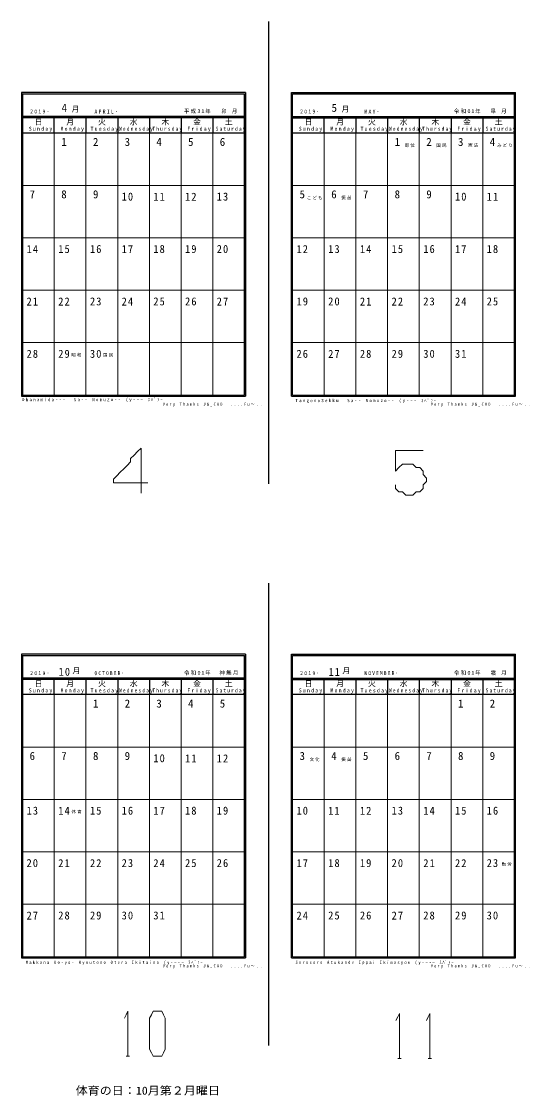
# Model space of a CAD drawing. Units: millimetres on the paper. Extents: x -557 to 578, y -402 to 385.
# Drawn here: x 33 to 259, y -107.2 to 384.7 of the extents above; entities that cross this region are included whole.
import ezdxf
from ezdxf.enums import TextEntityAlignment as Align

# ---------------------------------------------------------------- set-up
doc = ezdxf.new("R2010")
doc.units = ezdxf.units.MM
doc.layers.add('0-0_予定書込み', color=7, linetype='Continuous', lineweight=25)
doc.layers.add('0-F_枠等', color=7, linetype='Continuous', lineweight=25)
for name, color, linetype in [('0-6_日付等', 7, 'Continuous'), ('0-D_ちょっと一言', 7, 'Continuous'), ('0-E_年', 7, 'Continuous')]:
    doc.layers.add(name, color=color, linetype=linetype)
doc.styles.add('ＭＳ 明朝', font='')
doc.styles.get('ＭＳ 明朝').set_extended_font_data('MS Mincho')

msp = doc.modelspace()

# ---------------------------------------------------------------- linework, layer by layer
at = {"layer": '0-F_枠等'}
for p, q in [((145.99, 384.7), (145.99, 172.98)), ((33.49, 351.619), (134.99, 351.619)), ((33.49, 351.619), (33.49, 213.619)), ((134.99, 213.619), (134.99, 351.619)), ((135.49, 352.119), (135.49, 213.119)), ((156.49, 213.119), (156.49, 352.119)), ((156.49, 352.119), (258.99, 352.119)), ((156.99, 213.619), (156.99, 351.619)), ((156.99, 351.619), (258.49, 351.619)), ((258.49, 213.619), (258.49, 351.619)), ((258.99, 213.119), (258.99, 352.119)), ((134.99, 341.119), (33.49, 341.119)), ((134.99, 340.62), (33.49, 340.62)), ((47.99, 333.62), (47.99, 340.62)), ((62.49, 340.62), (62.49, 333.62)), ((76.99, 340.62), (76.99, 333.62)), ((91.49, 340.62), (91.49, 333.62)), ((105.99, 340.62), (105.99, 333.62)), ((120.49, 340.62), (120.49, 333.62)), ((156.99, 341.119), (258.49, 341.119)), ((156.99, 340.62), (258.49, 340.62)), ((171.49, 333.62), (171.49, 340.62)), ((185.99, 340.62), (185.99, 333.62)), ((200.49, 340.62), (200.49, 333.62)), ((214.99, 340.62), (214.99, 333.62)), ((229.49, 340.62), (229.49, 333.62)), ((243.99, 340.62), (243.99, 333.62)), ((134.99, 333.62), (33.49, 333.62)), ((258.49, 333.62), (156.99, 333.62)), ((32.99, 213.119), (135.49, 213.119)), ((33.49, 213.619), (134.99, 213.619)), ((156.49, 213.119), (258.99, 213.119)), ((156.99, 213.619), (258.49, 213.619)), ((145.99, 127.475), (145.99, -84.245)), ((33.49, 94.394), (134.99, 94.394)), ((33.49, 94.394), (33.49, -43.606)), ((134.99, -43.606), (134.99, 94.394)), ((135.49, 94.894), (135.49, -44.105)), ((156.49, -44.105), (156.49, 94.894)), ((156.49, 94.894), (258.99, 94.894)), ((156.99, -43.606), (156.99, 94.394)), ((156.99, 94.394), (258.49, 94.394)), ((258.49, -43.606), (258.49, 94.394)), ((258.99, -44.105), (258.99, 94.894)), ((134.99, 83.894), (33.49, 83.894)), ((156.99, 83.894), (258.49, 83.894)), ((134.99, 83.395), (33.49, 83.395)), ((47.99, 76.395), (47.99, 83.395)), ((62.49, 83.395), (62.49, 76.395)), ((76.99, 83.395), (76.99, 76.395)), ((91.49, 83.395), (91.49, 76.395)), ((105.99, 83.395), (105.99, 76.395)), ((120.49, 83.395), (120.49, 76.395)), ((156.99, 83.395), (258.49, 83.395)), ((171.49, 76.395), (171.49, 83.395)), ((185.99, 83.395), (185.99, 76.395)), ((200.49, 83.395), (200.49, 76.395)), ((214.99, 83.395), (214.99, 76.395)), ((229.49, 83.395), (229.49, 76.395)), ((243.99, 83.395), (243.99, 76.395)), ((134.99, 76.395), (33.49, 76.395)), ((258.49, 76.395), (156.99, 76.395)), ((32.99, -44.105), (135.49, -44.105)), ((33.49, -43.606), (134.99, -43.606)), ((156.49, -44.105), (258.99, -44.105)), ((156.99, -43.606), (258.49, -43.606))]:
    msp.add_line(p, q, dxfattribs=at)
at = {"layer": '0-F_枠等', "color": 4, "lineweight": 5}
for p, q in [((47.99, 213.619), (47.99, 333.62)), ((62.49, 333.62), (62.49, 213.619)), ((76.99, 333.62), (76.99, 213.619)), ((91.49, 333.62), (91.49, 213.619)), ((105.99, 333.62), (105.99, 213.619)), ((120.49, 333.62), (120.49, 213.619)), ((171.49, 213.619), (171.49, 333.62)), ((185.99, 333.62), (185.99, 213.619)), ((200.49, 333.62), (200.49, 213.619)), ((214.99, 333.62), (214.99, 213.619)), ((229.49, 333.62), (229.49, 213.619)), ((243.99, 333.62), (243.99, 213.619)), ((134.99, 309.62), (33.49, 309.62)), ((258.49, 309.62), (156.99, 309.62)), ((134.99, 285.619), (33.49, 285.619)), ((258.49, 285.619), (156.99, 285.619)), ((134.99, 261.62), (33.49, 261.62)), ((258.49, 261.62), (156.99, 261.62)), ((134.99, 237.62), (33.49, 237.62)), ((258.49, 237.62), (156.99, 237.62)), ((47.99, -43.606), (47.99, 76.395)), ((62.49, 76.395), (62.49, -43.606)), ((76.99, 76.395), (76.99, -43.606)), ((91.49, 76.395), (91.49, -43.606)), ((105.99, 76.395), (105.99, -43.606)), ((120.49, 76.395), (120.49, -43.606)), ((171.49, -43.606), (171.49, 76.395)), ((185.99, 76.395), (185.99, -43.606)), ((200.49, 76.395), (200.49, -43.606)), ((214.99, 76.395), (214.99, -43.606)), ((229.49, 76.395), (229.49, -43.606)), ((243.99, 76.395), (243.99, -43.606)), ((134.99, 52.395), (33.49, 52.395)), ((258.49, 52.395), (156.99, 52.395)), ((134.99, 28.394), (33.49, 28.394)), ((258.49, 28.394), (156.99, 28.394)), ((134.99, 4.395), (33.49, 4.395)), ((258.49, 4.395), (156.99, 4.395)), ((134.99, -19.605), (33.49, -19.605)), ((258.49, -19.605), (156.99, -19.605))]:
    msp.add_line(p, q, dxfattribs=at)
at = {"layer": '0-F_枠等', "color": 3, "lineweight": 13}
for p, q in [((87.665, 189.303), (87.665, 168.737)), ((204.083, 188.275), (216.74, 188.275)), ((204.083, 188.275), (204.083, 178.783)), ((207.247, 181.947), (211.994, 181.947)), ((81.63, -68.625), (81.63, -89.191)), ((93.179, -68.625), (97.134, -68.625)), ((91.597, -71.789), (91.597, -86.027)), ((98.716, -71.789), (98.716, -86.027)), ((205.879, -69.626), (205.879, -90.193)), ((219.801, -69.626), (219.801, -90.193)), ((80.839, -89.191), (82.421, -89.191)), ((93.179, -89.191), (97.134, -89.191)), ((205.088, -90.193), (206.67, -90.193)), ((219.01, -90.193), (220.592, -90.193))]:
    msp.add_line(p, q, dxfattribs=at)
at = {"layer": '0-F_枠等'}
for points in [[(135.49, 352.119), (32.99, 352.119), (32.99, 213.119)], [(135.49, 94.894), (32.99, 94.894), (32.99, -44.105)]]:
    msp.add_lwpolyline(points, dxfattribs=at)
at = {"layer": '0-F_枠等', "color": 3, "lineweight": 13}
for points in [[(87.665, 189.303), (86.083, 187.722), (84.501, 186.14), (82.919, 184.558), (82.919, 182.975), (81.337, 181.394), (79.755, 179.811), (78.173, 178.229), (76.59, 176.647), (75.009, 175.066), (75.009, 173.483), (90.829, 173.483)], [(207.247, 181.947), (205.665, 180.365), (204.083, 178.783)], [(211.994, 181.947), (213.575, 180.365), (215.158, 180.365), (216.74, 178.783), (216.74, 177.201), (218.322, 175.619), (218.322, 174.038), (216.74, 172.455), (216.74, 170.873), (215.158, 169.291), (213.575, 169.291), (211.994, 167.709)], [(204.083, 172.455), (204.083, 170.873), (205.665, 169.291), (207.247, 169.291), (208.829, 167.709), (211.994, 167.709)], [(81.63, -68.625), (80.839, -70.207), (80.048, -71.789)], [(93.179, -68.625), (92.388, -70.207), (91.597, -71.789)], [(97.134, -68.625), (97.925, -70.207), (98.716, -71.789)], [(205.879, -69.626), (205.088, -71.208), (204.297, -72.79)], [(219.801, -69.626), (219.01, -71.208), (218.219, -72.79)], [(91.597, -86.027), (92.388, -87.609), (93.179, -89.191)], [(98.716, -86.027), (97.925, -87.609), (97.134, -89.191)]]:
    msp.add_lwpolyline(points, dxfattribs=at)

# ---------------------------------------------------------------- texts
at = {"layer": '0-0_予定書込み', "style": 'ＭＳ 明朝', "width": 1.1}
msp.add_text(' 体育の日：10月第２月曜日', height=3.666, dxfattribs=at).set_placement((55.034, -107.884), align=Align.BOTTOM_LEFT)
at = {"layer": '0-6_日付等', "style": 'ＭＳ 明朝'}
for s, p in [('1', (51.182, 326.619)), ('2', (65.682, 326.619)), ('3', (80.182, 326.619)), ('4', (94.682, 326.619)), ('5', (109.182, 326.619)), ('8', (51.182, 302.619)), ('9', (65.682, 302.619)), ('7', (189.182, 302.62)), ('8', (203.682, 302.62)), ('9', (218.182, 302.62)), ('1', (65.682, 69.395)), ('2', (80.182, 69.395)), ('3', (94.682, 69.394)), ('4', (109.182, 69.394)), ('1', (232.682, 69.395)), ('7', (51.182, 45.395)), ('8', (65.682, 45.395)), ('9', (80.182, 45.395)), ('5', (189.182, 45.395)), ('6', (203.682, 45.395)), ('7', (218.182, 45.394)), ('8', (232.682, 45.395))]:
    msp.add_text(s, height=3.666, dxfattribs=at).set_placement(p, align=Align.BOTTOM_LEFT)
at = {"layer": '0-6_日付等', "color": 3, "style": 'ＭＳ 明朝'}
for s, p in [('6', (123.682, 326.619)), ('5', (123.682, 69.395)), ('2', (247.182, 69.395)), ('9', (247.182, 45.395))]:
    msp.add_text(s, height=3.666, dxfattribs=at).set_placement(p, align=Align.BOTTOM_LEFT)
at = {"layer": '0-6_日付等', "color": 6, "style": 'ＭＳ 明朝'}
for s, p in [('1', (203.682, 326.619)), ('2', (218.182, 326.619)), ('3', (232.682, 326.619)), ('4', (247.182, 326.62)), ('7', (36.682, 302.62)), ('5', (160.182, 302.619)), ('6', (174.682, 302.62)), ('6', (36.682, 45.394)), ('3', (160.182, 45.394)), ('4', (174.682, 45.395))]:
    msp.add_text(s, height=3.666, dxfattribs=at).set_placement(p, align=Align.BOTTOM_LEFT)
at = {"layer": '0-6_日付等', "attachment_point": 7, "style": 'ＭＳ 明朝'}
for s, insert, char_height in [('\\T1.25;即位', (208.298, 327.12), 1.466), ('\\T1.25;国民', (222.798, 327.12), 1.466), ('\\T1.25;憲法', (237.298, 327.119), 1.466), ('\\T1.25;みどり', (250.548, 327.12), 1.466), ('\\T1.21;\\W0.95;10', (78.807, 302.619), 3.666), ('\\T1.21;\\W0.95;11', (93.307, 302.619), 3.666), ('\\T1.21;\\W0.95;12', (107.807, 302.62), 3.666), ('\\T1.21;\\W0.95;10', (231.307, 302.62), 3.666), ('\\T1.25;こども', (163.548, 303.119), 1.466), ('\\T1.25;振替', (179.298, 303.12), 1.466), ('\\T1.21;\\W0.95;15', (49.807, 278.62), 3.666), ('\\T1.21;\\W0.95;16', (64.307, 278.619), 3.666), ('\\T1.21;\\W0.95;17', (78.807, 278.619), 3.666), ('\\T1.21;\\W0.95;18', (93.307, 278.619), 3.666), ('\\T1.21;\\W0.95;19', (107.807, 278.62), 3.666), ('\\T1.21;\\W0.95;13', (173.307, 278.62), 3.666), ('\\T1.21;\\W0.95;14', (187.807, 278.62), 3.666), ('\\T1.21;\\W0.95;15', (202.307, 278.62), 3.666), ('\\T1.21;\\W0.95;16', (216.807, 278.62), 3.666), ('\\T1.21;\\W0.95;17', (231.307, 278.62), 3.666), ('\\T1.21;\\W0.95;22', (49.807, 254.62), 3.666), ('\\T1.21;\\W0.95;23', (64.307, 254.619), 3.666), ('\\T1.21;\\W0.95;24', (78.807, 254.619), 3.666), ('\\T1.21;\\W0.95;25', (93.307, 254.619), 3.666), ('\\T1.21;\\W0.95;26', (107.807, 254.62), 3.666), ('\\T1.21;\\W0.95;20', (173.307, 254.62), 3.666), ('\\T1.21;\\W0.95;21', (187.807, 254.62), 3.666), ('\\T1.21;\\W0.95;22', (202.307, 254.62), 3.666), ('\\T1.21;\\W0.95;23', (216.807, 254.62), 3.666), ('\\T1.21;\\W0.95;24', (231.307, 254.62), 3.666), ('\\T1.25;昭和', (55.798, 231.119), 1.466), ('\\T1.25;国民', (70.298, 231.119), 1.466), ('\\T1.21;\\W0.95;27', (173.307, 230.62), 3.666), ('\\T1.21;\\W0.95;28', (187.807, 230.62), 3.666), ('\\T1.21;\\W0.95;29', (202.307, 230.62), 3.666), ('\\T1.21;\\W0.95;30', (216.807, 230.62), 3.666), ('\\T1.21;\\W0.95;31', (231.307, 230.62), 3.666), ('\\T1.21;\\W0.95;10', (93.307, 45.394), 3.666), ('\\T1.21;\\W0.95;11', (107.807, 45.395), 3.666), ('\\T1.25;文化', (164.798, 45.894), 1.466), ('\\T1.25;振替', (179.298, 45.895), 1.466), ('\\T1.21;\\W0.95;15', (64.307, 21.395), 3.666), ('\\T1.21;\\W0.95;16', (78.807, 21.395), 3.666), ('\\T1.21;\\W0.95;17', (93.307, 21.395), 3.666), ('\\T1.21;\\W0.95;18', (107.807, 21.395), 3.666), ('\\T1.21;\\W0.95;11', (173.307, 21.395), 3.666), ('\\T1.21;\\W0.95;12', (187.807, 21.395), 3.666), ('\\T1.21;\\W0.95;13', (202.307, 21.395), 3.666), ('\\T1.21;\\W0.95;14', (216.807, 21.395), 3.666), ('\\T1.21;\\W0.95;15', (231.307, 21.395), 3.666), ('\\T1.25;体育', (55.798, 21.894), 1.466), ('\\T1.21;\\W0.95;21', (49.807, -2.605), 3.666), ('\\T1.21;\\W0.95;22', (64.307, -2.605), 3.666), ('\\T1.21;\\W0.95;23', (78.807, -2.605), 3.666), ('\\T1.21;\\W0.95;24', (93.307, -2.605), 3.666), ('\\T1.21;\\W0.95;25', (107.807, -2.605), 3.666), ('\\T1.21;\\W0.95;18', (173.307, -2.605), 3.666), ('\\T1.21;\\W0.95;19', (187.807, -2.605), 3.666), ('\\T1.21;\\W0.95;20', (202.307, -2.605), 3.666), ('\\T1.21;\\W0.95;21', (216.807, -2.605), 3.666), ('\\T1.21;\\W0.95;22', (231.307, -2.605), 3.666), ('\\T1.32;\\W0.95;\\~勤労', (251.173, -2.105), 1.466), ('\\T1.21;\\W0.95;28', (49.807, -26.605), 3.666), ('\\T1.21;\\W0.95;29', (64.307, -26.605), 3.666), ('\\T1.21;\\W0.95;30', (78.807, -26.605), 3.666), ('\\T1.21;\\W0.95;31', (93.307, -26.605), 3.666), ('\\T1.21;\\W0.95;25', (173.307, -26.605), 3.666), ('\\T1.21;\\W0.95;26', (187.808, -26.605), 3.666), ('\\T1.21;\\W0.95;27', (202.307, -26.605), 3.666), ('\\T1.21;\\W0.95;28', (216.807, -26.605), 3.666), ('\\T1.21;\\W0.95;29', (231.307, -26.605), 3.666)]:
    msp.add_mtext(s, dxfattribs=dict(at, insert=insert, char_height=char_height))
at = {"layer": '0-6_日付等', "color": 3, "char_height": 3.666, "attachment_point": 7, "style": 'ＭＳ 明朝'}
for s, insert in [('\\T1.21;\\W0.95;13', (122.307, 302.62)), ('\\T1.21;\\W0.95;11', (245.807, 302.62)), ('\\T1.21;\\W0.95;20', (122.307, 278.62)), ('\\T1.21;\\W0.95;18', (245.807, 278.62)), ('\\T1.21;\\W0.95;27', (122.307, 254.62)), ('\\T1.21;\\W0.95;25', (245.807, 254.62)), ('\\T1.21;\\W0.95;12', (122.307, 45.395)), ('\\T1.21;\\W0.95;19', (122.307, 21.395)), ('\\T1.21;\\W0.95;16', (245.807, 21.395)), ('\\T1.21;\\W0.95;26', (122.307, -2.605)), ('\\T1.21;\\W0.95;30', (245.807, -26.605))]:
    msp.add_mtext(s, dxfattribs=dict(at, insert=insert))
at = {"layer": '0-6_日付等', "color": 6, "char_height": 3.666, "attachment_point": 7, "style": 'ＭＳ 明朝'}
for s, insert in [('\\T1.21;\\W0.95;14', (35.307, 278.62)), ('\\T1.21;\\W0.95;12', (158.807, 278.619)), ('\\T1.21;\\W0.95;21', (35.307, 254.62)), ('\\T1.21;\\W0.95;19', (158.807, 254.619)), ('\\T1.21;\\W0.95;28', (35.307, 230.62)), ('\\T1.21;\\W0.95;29', (49.807, 230.62)), ('\\T1.21;\\W0.95;30', (64.307, 230.62)), ('\\T1.21;\\W0.95;26', (158.807, 230.619)), ('\\T1.21;\\W0.95;13', (35.307, 21.394)), ('\\T1.21;\\W0.95;14', (49.807, 21.395)), ('\\T1.21;\\W0.95;10', (158.807, 21.395)), ('\\T1.21;\\W0.95;20', (35.307, -2.606)), ('\\T1.21;\\W0.95;17', (158.807, -2.606)), ('\\T1.21;\\W0.95;23', (245.807, -2.605)), ('\\T1.21;\\W0.95;27', (35.307, -26.605)), ('\\T1.21;\\W0.95;24', (158.807, -26.606))]:
    msp.add_mtext(s, dxfattribs=dict(at, insert=insert))
at = {"layer": '0-D_ちょっと一言', "char_height": 1.466, "attachment_point": 7, "style": 'ＭＳ 明朝'}
for s, insert in [('\\T1.57;\\W0.9;Ohanamida---\\~\\~Sa--\\~Nomuzo--\\~(y-~~\\~ｽﾊﾟｧｰ', (33.265, 210.38)), ('\\T1.57;\\W0.9;TangonoSekku\\~\\~Sa--\\~Nomuzo--\\~(y-~~\\~ｽﾊﾟｧｰ', (158.343, 209.883)), ('\\T1.62;\\W0.8;Very\\~Thanks\\~JW_CAD\\~\\~....Fu～..', (97.604, 208.283)), ('\\T1.62;\\W0.8;Very\\~Thanks\\~JW_CAD\\~\\~....Fu～..', (220.219, 208.283)), ('\\T1.59;\\W0.85;Makkana\\~Ko-yo-\\~Kyoutono\\~Otera\\~Ikitaina\\~(y-~~~\\~ｽﾊﾟｧｰ', (34.929, -47.342)), ('\\T1.62;\\W0.8;Very\\~Thanks\\~JW_CAD\\~\\~....Fu～..', (97.604, -48.942)), ('\\T1.58;\\W0.85;Sorosoro\\~Atukande\\~Ippai\\~Ikimasyou\\~(y-~~~\\~ｽﾊﾟｧｰ', (158.343, -47.342)), ('\\T1.62;\\W0.8;Very\\~Thanks\\~JW_CAD\\~\\~....Fu～..', (220.219, -48.942))]:
    msp.add_mtext(s, dxfattribs=dict(at, insert=insert))
at = {"layer": '0-E_年', "char_height": 1.833, "attachment_point": 7, "style": 'ＭＳ 明朝'}
for s, insert in [('\\T1.48;\\W0.85;2019･', (36.972, 342.534)), ('\\T1.26;\\W0.95;平成31年', (107.347, 342.534)), ('\\T1.48;\\W0.85;2019･', (160.472, 342.534)), ('\\T1.26;\\W0.95;令和01年', (230.847, 342.534)), ('\\T1.48;\\W0.85;2019･', (36.972, 85.309)), ('\\T1.26;\\W0.95;令和01年', (107.347, 85.309)), ('\\T1.48;\\W0.85;2019･', (160.472, 85.309)), ('\\T1.26;\\W0.95;令和01年', (230.847, 85.309))]:
    msp.add_mtext(s, dxfattribs=dict(at, insert=insert))
at = {"layer": '0-F_枠等', "style": 'ＭＳ 明朝'}
for s, height, p in [('4', 3.666, (51.332, 342.22)), ('月', 2.566, (55.892, 342.534)), ('5', 3.666, (174.832, 342.222)), ('月', 2.566, (179.392, 342.534)), ('月', 2.566, (53.49, 336.62)), ('火', 2.566, (67.99, 336.62)), ('水', 2.566, (82.49, 336.62)), ('木', 2.566, (96.99, 336.62)), ('金', 2.566, (111.49, 336.62)), ('月', 2.566, (176.99, 336.62)), ('火', 2.566, (191.49, 336.62)), ('水', 2.566, (205.99, 336.62)), ('木', 2.566, (220.49, 336.62)), ('金', 2.566, (234.99, 336.62)), ('月', 2.566, (56.298, 85.31)), ('月', 2.566, (179.798, 85.31)), ('月', 2.566, (53.49, 79.395)), ('火', 2.566, (67.99, 79.395)), ('水', 2.566, (82.49, 79.395)), ('木', 2.566, (96.99, 79.395)), ('金', 2.566, (111.49, 79.395)), ('月', 2.566, (176.99, 79.395)), ('火', 2.566, (191.49, 79.395)), ('水', 2.566, (205.99, 79.395)), ('木', 2.566, (220.49, 79.395)), ('金', 2.566, (234.99, 79.395))]:
    msp.add_text(s, height=height, dxfattribs=at).set_placement(p, align=Align.BOTTOM_LEFT)
at = {"layer": '0-F_枠等', "color": 6, "style": 'ＭＳ 明朝'}
for p in [(38.99, 336.62), (162.49, 336.62), (38.99, 79.395), (162.49, 79.395)]:
    msp.add_text('日', height=2.566, dxfattribs=at).set_placement(p, align=Align.BOTTOM_LEFT)
at = {"layer": '0-F_枠等', "color": 3, "style": 'ＭＳ 明朝'}
for p in [(125.99, 336.62), (249.49, 336.62), (125.99, 79.395), (249.49, 79.395)]:
    msp.add_text('土', height=2.566, dxfattribs=at).set_placement(p, align=Align.BOTTOM_LEFT)
at = {"layer": '0-F_枠等', "attachment_point": 7, "style": 'ＭＳ 明朝'}
for s, insert, char_height in [('\\T1.48;\\W0.85;APRIL･', (66.392, 342.534), 1.833), ('\\T1.25;\\W0.95;卯\\~月', (124.383, 342.534), 1.833), ('\\T1.47;\\W0.85;MAY･', (189.892, 342.534), 1.833), ('\\T1.25;\\W0.95;皐\\~月', (247.597, 342.534), 1.833), ('\\T1.48;\\W0.85;Monday', (50.865, 334.12), 1.833), ('\\T1.48;\\W0.85;Tuesday', (64.615, 334.12), 1.833), ('\\T1.49;\\W0.8;Wednesday', (77.615, 334.12), 1.833), ('\\T1.48;\\W0.8;Thursday', (92.865, 334.12), 1.833), ('\\T1.48;\\W0.85;Friday', (108.865, 334.12), 1.833), ('\\T1.48;\\W0.85;Monday', (174.365, 334.12), 1.833), ('\\T1.48;\\W0.85;Tuesday', (188.115, 334.12), 1.833), ('\\T1.49;\\W0.8;Wednesday', (201.115, 334.12), 1.833), ('\\T1.48;\\W0.8;Thursday', (216.365, 334.12), 1.833), ('\\T1.48;\\W0.85;Friday', (232.365, 334.12), 1.833), ('\\T1.21;\\W0.95;10', (49.957, 84.995), 3.666), ('\\T1.21;\\W0.95;11', (173.457, 84.997), 3.666), ('\\T1.48;\\W0.8;OCTOBER･', (66.392, 85.31), 1.833), ('\\T1.2;神無月', (123.49, 85.31), 1.833), ('\\T1.49;\\W0.8;NOVEMBER･', (189.892, 85.31), 1.833), ('\\T1.25;\\W0.95;霜\\~月', (247.597, 85.31), 1.833), ('\\T1.48;\\W0.85;Monday', (50.865, 76.895), 1.833), ('\\T1.48;\\W0.85;Tuesday', (64.615, 76.895), 1.833), ('\\T1.49;\\W0.8;Wednesday', (77.615, 76.895), 1.833), ('\\T1.48;\\W0.8;Thursday', (92.865, 76.895), 1.833), ('\\T1.48;\\W0.85;Friday', (108.865, 76.895), 1.833), ('\\T1.48;\\W0.85;Monday', (174.365, 76.895), 1.833), ('\\T1.48;\\W0.85;Tuesday', (188.115, 76.895), 1.833), ('\\T1.49;\\W0.8;Wednesday', (201.115, 76.895), 1.833), ('\\T1.48;\\W0.8;Thursday', (216.365, 76.895), 1.833), ('\\T1.48;\\W0.85;Friday', (232.365, 76.895), 1.833)]:
    msp.add_mtext(s, dxfattribs=dict(at, insert=insert, char_height=char_height))
at = {"layer": '0-F_枠等', "color": 6, "char_height": 1.833, "attachment_point": 7, "style": 'ＭＳ 明朝'}
for insert in [(36.365, 334.12), (159.865, 334.12), (36.365, 76.895), (159.865, 76.895)]:
    msp.add_mtext('\\T1.48;\\W0.85;Sunday', dxfattribs=dict(at, insert=insert))
at = {"layer": '0-F_枠等', "color": 3, "char_height": 1.833, "attachment_point": 7, "style": 'ＭＳ 明朝'}
for insert in [(121.865, 334.12), (245.365, 334.12), (121.865, 76.895), (245.365, 76.895)]:
    msp.add_mtext('\\T1.48;\\W0.8;Saturday', dxfattribs=dict(at, insert=insert))

doc.saveas('drawing.dxf')
